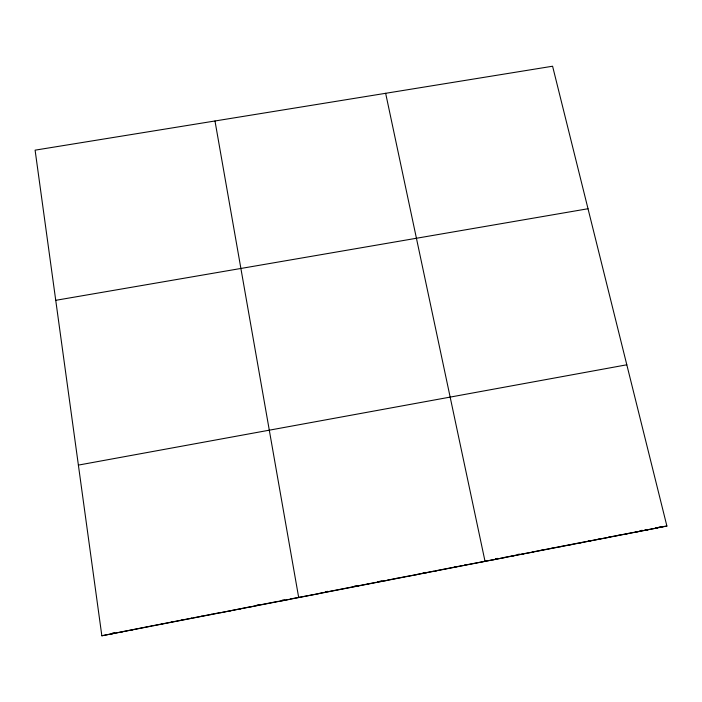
<?xml version="1.0" encoding="UTF-8"?>
<svg xmlns="http://www.w3.org/2000/svg" width="702" height="702" viewBox="0 0 702 702"><rect width="100%" height="100%" fill="white"/><g stroke="black" fill="none" stroke-linecap="round" stroke-linejoin="round"><path stroke-width="1.05" d="M298.885 597.077L298.692 597.551L214.987 120.981M288.97 599.447L279.229 601.333M259.722 605.124L260.152 604.861L249.947 607.019M240.163 608.924L240.777 608.625M230.361 610.819L231.072 610.512M220.551 612.723L249.5 606.932M210.732 614.636L211.618 614.285M200.895 616.549L201.869 616.181M191.049 618.453L192.111 618.076L152.966 625.675M181.186 620.375L182.345 619.971M171.314 622.288L172.56 621.867M161.425 624.21L162.767 623.771M131.695 629.984L133.31 629.492M121.753 631.914L123.464 631.405M111.811 633.845L113.61 633.318M101.843 635.775L666.9 526.061L552.588 66.225L35.1 150.158L101.843 635.775L151.983 625.868M112.302 633.169L114.444 632.756M256.914 605.098L259.02 604.685M282.16 600.192L284.257 599.789M325.649 591.751L327.781 591.338M354.396 586.17L356.519 585.758M379.861 581.23L381.976 580.817M423.157 572.823L425.263 572.411M495.48 558.783L497.56 558.38M517.356 554.536L519.427 554.132M640.119 530.703L642.163 530.3M193.094 617.883L220.375 612.583M261.232 604.65L278.413 601.316M290.207 599.025L318.524 593.708M319.401 593.357L376.088 582.353M387.767 580.08L405.247 576.693M416.988 574.411L434.196 571.068M463.127 565.452L435.266 570.858L436.433 570.805M503.667 557.581L520.673 554.282M532.344 552.009L578.843 542.979M579.896 542.778L609.941 537.118M608.283 537.267L657.441 527.895M655.352 528.123L663.697 526.509M78.387 465.101L626.807 364.794M55.739 300.324L588.013 208.74M658.845 527.193L661.258 526.851M662.065 526.737L666.9 526.061M644.919 530.15L647.964 529.738M635.512 531.976L638.478 531.581M626.096 533.81L628.974 533.423M616.672 535.635L619.462 535.266M597.779 539.303L600.403 538.969M588.32 541.145L590.856 540.821M579.659 542.883L581.3 542.681M569.357 544.822L571.726 544.541M559.854 546.674L562.144 546.402M551.079 548.429L552.553 548.262M540.821 550.368L542.944 550.131M533.318 551.991L521.735 554.071L523.692 553.869M512.179 555.931L514.039 555.738M504.387 557.616L464.197 565.242L465.637 565.136M493.023 559.643L494.717 559.494M482.204 561.618L485.038 561.372L385.652 93.296M454.571 567.111L455.914 567.023M425.596 572.735L426.684 572.7M416.909 574.596L406.221 576.5L407.125 576.5M396.516 578.387L397.332 578.404M387.53 580.308L377.062 582.16L377.711 582.212M367.322 584.055L367.874 584.125M357.564 585.951L358.029 586.03"/></g></svg>
